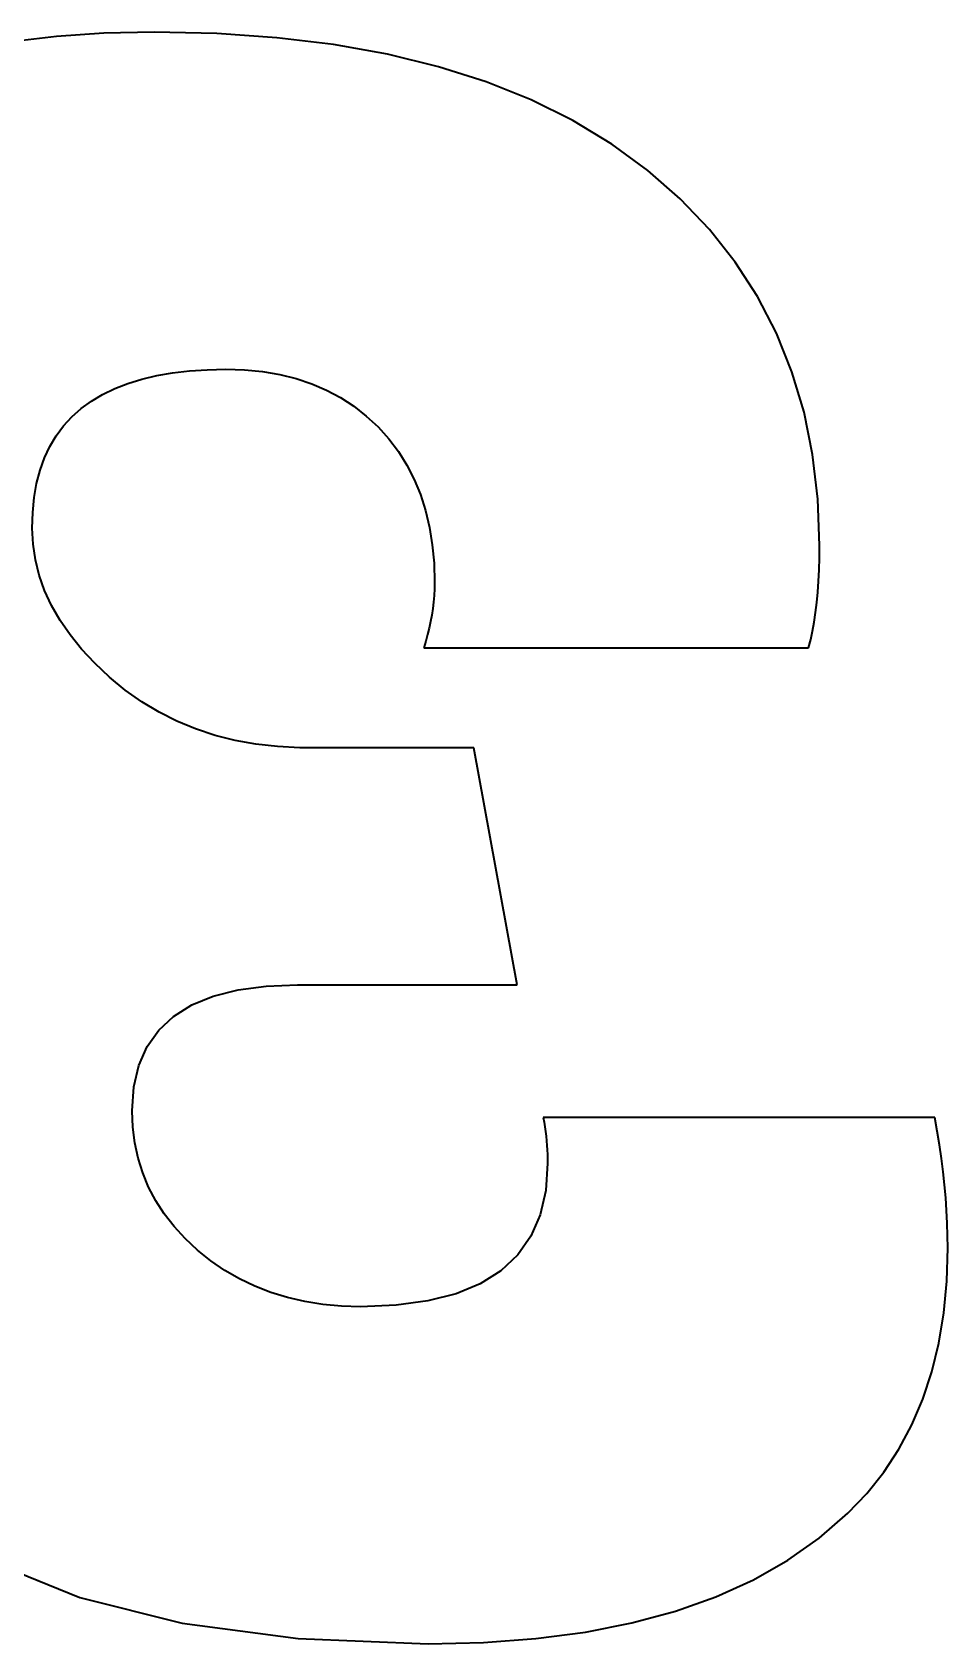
# Model space of a CAD drawing. Extents: x -10871 to 4979, y 1991 to 5869.
# Drawn here: x 402.3 to 450.4, y 4038.4 to 4123.1 of the extents above; entities that cross this region are included whole.
import ezdxf

# ---------------------------------------------------------------- set-up
doc = ezdxf.new("R2010")
doc.units = 0

msp = doc.modelspace()

# ---------------------------------------------------------------- linework, layer by layer
at = {"color": 7, "lineweight": 35, "ltscale": 0.059732}
msp.add_line((403.568, 4122.906), (401.195, 4122.623), dxfattribs=at)
at = {"color": 7, "lineweight": 35, "ltscale": 0.062713}
msp.add_line((406.07, 4123.076), (403.568, 4122.906), dxfattribs=at)
at = {"color": 7, "lineweight": 35, "ltscale": 0.065842}
msp.add_line((408.703, 4123.132), (406.07, 4123.076), dxfattribs=at)
at = {"color": 7, "lineweight": 35, "ltscale": 0.082656}
msp.add_line((412.009, 4123.06), (408.703, 4123.132), dxfattribs=at)
at = {"color": 7, "lineweight": 35, "ltscale": 0.078876}
msp.add_line((415.156, 4122.842), (412.009, 4123.06), dxfattribs=at)
at = {"color": 7, "lineweight": 35, "ltscale": 0.075296}
msp.add_line((418.146, 4122.479), (415.156, 4122.842), dxfattribs=at)
at = {"color": 7, "lineweight": 35, "ltscale": 0.071931}
msp.add_line((420.978, 4121.971), (418.146, 4122.479), dxfattribs=at)
at = {"color": 7, "lineweight": 35, "ltscale": 0.068822}
msp.add_line((423.653, 4121.317), (420.978, 4121.971), dxfattribs=at)
at = {"color": 7, "lineweight": 35, "ltscale": 0.066006}
msp.add_line((426.169, 4120.519), (423.653, 4121.317), dxfattribs=at)
at = {"color": 7, "lineweight": 35, "ltscale": 0.063513}
msp.add_line((428.528, 4119.575), (426.169, 4120.519), dxfattribs=at)
at = {"color": 7, "lineweight": 35, "ltscale": 0.061389}
msp.add_line((430.729, 4118.486), (428.528, 4119.575), dxfattribs=at)
at = {"color": 7, "lineweight": 35, "ltscale": 0.059675}
msp.add_line((432.772, 4117.251), (430.729, 4118.486), dxfattribs=at)
at = {"color": 7, "lineweight": 35, "ltscale": 0.058403}
msp.add_line((434.657, 4115.872), (432.772, 4117.251), dxfattribs=at)
at = {"color": 7, "lineweight": 35, "ltscale": 0.057046}
msp.add_line((436.373, 4114.368), (434.657, 4115.872), dxfattribs=at)
at = {"color": 7, "lineweight": 35, "ltscale": 0.055583}
msp.add_line((437.909, 4112.76), (436.373, 4114.368), dxfattribs=at)
at = {"color": 7, "lineweight": 35, "ltscale": 0.05459}
msp.add_line((439.264, 4111.048), (437.909, 4112.76), dxfattribs=at)
at = {"color": 7, "lineweight": 35, "ltscale": 0.054061}
msp.add_line((440.438, 4109.232), (439.264, 4111.048), dxfattribs=at)
at = {"color": 7, "lineweight": 35, "ltscale": 0.054056}
msp.add_line((441.431, 4107.312), (440.438, 4109.232), dxfattribs=at)
at = {"color": 7, "lineweight": 35, "ltscale": 0.054538}
msp.add_line((442.244, 4105.287), (441.431, 4107.312), dxfattribs=at)
at = {"color": 7, "lineweight": 35, "ltscale": 0.019245}
msp.add_line((407.325, 4104.67), (408.06, 4104.896), dxfattribs=at)
at = {"color": 7, "lineweight": 35, "ltscale": 0.02016}
msp.add_line((408.06, 4104.896), (408.845, 4105.082), dxfattribs=at)
at = {"color": 7, "lineweight": 35, "ltscale": 0.021163}
msp.add_line((408.845, 4105.082), (409.679, 4105.226), dxfattribs=at)
at = {"color": 7, "lineweight": 35, "ltscale": 0.02223}
msp.add_line((409.679, 4105.226), (410.563, 4105.329), dxfattribs=at)
at = {"color": 7, "lineweight": 35, "ltscale": 0.02336}
msp.add_line((410.563, 4105.329), (411.495, 4105.39), dxfattribs=at)
at = {"color": 7, "lineweight": 35, "ltscale": 0.024545}
msp.add_line((411.495, 4105.39), (412.477, 4105.411), dxfattribs=at)
at = {"color": 7, "lineweight": 35, "ltscale": 0.024649}
msp.add_line((412.477, 4105.411), (413.462, 4105.38), dxfattribs=at)
at = {"color": 7, "lineweight": 35, "ltscale": 0.023719}
msp.add_line((413.462, 4105.38), (414.406, 4105.29), dxfattribs=at)
at = {"color": 7, "lineweight": 35, "ltscale": 0.022896}
msp.add_line((414.406, 4105.29), (415.31, 4105.138), dxfattribs=at)
at = {"color": 7, "lineweight": 35, "ltscale": 0.022196}
msp.add_line((415.31, 4105.138), (416.172, 4104.926), dxfattribs=at)
at = {"color": 7, "lineweight": 35, "ltscale": 0.021625}
msp.add_line((416.172, 4104.926), (416.993, 4104.653), dxfattribs=at)
at = {"color": 7, "lineweight": 35, "ltscale": 0.055497}
msp.add_line((442.877, 4103.159), (442.244, 4105.287), dxfattribs=at)
at = {"color": 7, "lineweight": 35, "ltscale": 0.017115}
msp.add_line((405.412, 4103.744), (406.001, 4104.094), dxfattribs=at)
at = {"color": 7, "lineweight": 35, "ltscale": 0.017703}
msp.add_line((406.001, 4104.094), (406.638, 4104.402), dxfattribs=at)
at = {"color": 7, "lineweight": 35, "ltscale": 0.018421}
msp.add_line((406.638, 4104.402), (407.325, 4104.67), dxfattribs=at)
at = {"color": 7, "lineweight": 35, "ltscale": 0.021202}
msp.add_line((416.993, 4104.653), (417.772, 4104.32), dxfattribs=at)
at = {"color": 7, "lineweight": 35, "ltscale": 0.020923}
msp.add_line((417.772, 4104.32), (418.511, 4103.926), dxfattribs=at)
at = {"color": 7, "lineweight": 35, "ltscale": 0.020812}
msp.add_line((418.511, 4103.926), (419.208, 4103.472), dxfattribs=at)
at = {"color": 7, "lineweight": 35, "ltscale": 0.016327}
msp.add_line((404.385, 4102.919), (404.873, 4103.353), dxfattribs=at)
at = {"color": 7, "lineweight": 35, "ltscale": 0.016649}
msp.add_line((404.873, 4103.353), (405.412, 4103.744), dxfattribs=at)
at = {"color": 7, "lineweight": 35, "ltscale": 0.020858}
msp.add_line((419.208, 4103.472), (419.865, 4102.957), dxfattribs=at)
at = {"color": 7, "lineweight": 35, "ltscale": 0.056941}
msp.add_line((443.328, 4100.927), (442.877, 4103.159), dxfattribs=at)
at = {"color": 7, "lineweight": 35, "ltscale": 0.016199}
msp.add_line((403.561, 4101.922), (403.947, 4102.443), dxfattribs=at)
at = {"color": 7, "lineweight": 35, "ltscale": 0.01617}
msp.add_line((403.947, 4102.443), (404.385, 4102.919), dxfattribs=at)
at = {"color": 7, "lineweight": 35, "ltscale": 0.021061}
msp.add_line((419.865, 4102.957), (420.48, 4102.381), dxfattribs=at)
at = {"color": 7, "lineweight": 35, "ltscale": 0.021096}
msp.add_line((420.48, 4102.381), (421.045, 4101.754), dxfattribs=at)
at = {"color": 7, "lineweight": 35, "ltscale": 0.016753}
msp.add_line((402.944, 4100.751), (403.227, 4101.359), dxfattribs=at)
at = {"color": 7, "lineweight": 35, "ltscale": 0.016381}
msp.add_line((403.227, 4101.359), (403.561, 4101.922), dxfattribs=at)
at = {"color": 7, "lineweight": 35, "ltscale": 0.02097}
msp.add_line((421.045, 4101.754), (421.55, 4101.084), dxfattribs=at)
at = {"color": 7, "lineweight": 35, "ltscale": 0.01726}
msp.add_line((402.712, 4100.101), (402.944, 4100.751), dxfattribs=at)
at = {"color": 7, "lineweight": 35, "ltscale": 0.021001}
msp.add_line((421.55, 4101.084), (421.996, 4100.373), dxfattribs=at)
at = {"color": 7, "lineweight": 35, "ltscale": 0.058802}
msp.add_line((443.599, 4098.59), (443.328, 4100.927), dxfattribs=at)
at = {"color": 7, "lineweight": 35, "ltscale": 0.017921}
msp.add_line((402.532, 4099.407), (402.712, 4100.101), dxfattribs=at)
at = {"color": 7, "lineweight": 35, "ltscale": 0.021179}
msp.add_line((421.996, 4100.373), (422.382, 4099.619), dxfattribs=at)
at = {"color": 7, "lineweight": 35, "ltscale": 0.018723}
msp.add_line((402.404, 4098.669), (402.532, 4099.407), dxfattribs=at)
at = {"color": 7, "lineweight": 35, "ltscale": 0.021522}
msp.add_line((422.382, 4099.619), (422.709, 4098.822), dxfattribs=at)
at = {"color": 7, "lineweight": 35, "ltscale": 0.022012}
msp.add_line((422.709, 4098.822), (422.977, 4097.983), dxfattribs=at)
at = {"color": 7, "lineweight": 35, "ltscale": 0.019614}
msp.add_line((402.327, 4097.889), (402.404, 4098.669), dxfattribs=at)
at = {"color": 7, "lineweight": 35, "ltscale": 0.022628}
msp.add_line((422.977, 4097.983), (423.185, 4097.103), dxfattribs=at)
at = {"color": 7, "lineweight": 35, "ltscale": 0.061052}
msp.add_line((443.689, 4096.15), (443.599, 4098.59), dxfattribs=at)
at = {"color": 7, "lineweight": 35, "ltscale": 0.020616}
msp.add_line((402.301, 4097.064), (402.327, 4097.889), dxfattribs=at)
at = {"color": 7, "lineweight": 35, "ltscale": 0.021021}
msp.add_line((402.341, 4096.225), (402.301, 4097.064), dxfattribs=at)
at = {"color": 7, "lineweight": 35, "ltscale": 0.023368}
msp.add_line((423.185, 4097.103), (423.334, 4096.18), dxfattribs=at)
at = {"color": 7, "lineweight": 35, "ltscale": 0.020901}
msp.add_line((402.463, 4095.397), (402.341, 4096.225), dxfattribs=at)
at = {"color": 7, "lineweight": 35, "ltscale": 0.024248}
msp.add_line((423.334, 4096.18), (423.423, 4095.214), dxfattribs=at)
at = {"color": 7, "lineweight": 35, "ltscale": 0.015643}
msp.add_line((443.667, 4094.874), (443.684, 4095.499), dxfattribs=at)
at = {"color": 7, "lineweight": 35, "ltscale": 0.016266}
msp.add_line((443.684, 4095.499), (443.689, 4096.15), dxfattribs=at)
at = {"color": 7, "lineweight": 35, "ltscale": 0.02099}
msp.add_line((402.666, 4094.583), (402.463, 4095.397), dxfattribs=at)
at = {"color": 7, "lineweight": 35, "ltscale": 0.021271}
msp.add_line((402.95, 4093.781), (402.666, 4094.583), dxfattribs=at)
at = {"color": 7, "lineweight": 35, "ltscale": 0.025206}
msp.add_line((423.423, 4095.214), (423.452, 4094.206), dxfattribs=at)
at = {"color": 7, "lineweight": 35, "ltscale": 0.015026}
msp.add_line((443.638, 4094.273), (443.667, 4094.874), dxfattribs=at)
at = {"color": 7, "lineweight": 35, "ltscale": 0.021748}
msp.add_line((403.316, 4092.991), (402.95, 4093.781), dxfattribs=at)
at = {"color": 7, "lineweight": 35, "ltscale": 0.008586}
msp.add_line((423.447, 4093.863), (423.43, 4093.52), dxfattribs=at)
at = {"color": 7, "lineweight": 35, "ltscale": 0.008577}
msp.add_line((423.452, 4094.206), (423.447, 4093.863), dxfattribs=at)
at = {"color": 7, "lineweight": 35, "ltscale": 0.014409}
msp.add_line((443.598, 4093.698), (443.638, 4094.273), dxfattribs=at)
at = {"color": 7, "lineweight": 35, "ltscale": 0.022402}
msp.add_line((403.762, 4092.214), (403.316, 4092.991), dxfattribs=at)
at = {"color": 7, "lineweight": 35, "ltscale": 0.008634}
msp.add_line((423.401, 4093.177), (423.361, 4092.834), dxfattribs=at)
at = {"color": 7, "lineweight": 35, "ltscale": 0.008605}
msp.add_line((423.43, 4093.52), (423.401, 4093.177), dxfattribs=at)
at = {"color": 7, "lineweight": 35, "ltscale": 0.01321}
msp.add_line((443.484, 4092.624), (443.547, 4093.148), dxfattribs=at)
at = {"color": 7, "lineweight": 35, "ltscale": 0.013811}
msp.add_line((443.547, 4093.148), (443.598, 4093.698), dxfattribs=at)
at = {"color": 7, "lineweight": 35, "ltscale": 0.023219}
msp.add_line((404.29, 4091.45), (403.762, 4092.214), dxfattribs=at)
at = {"color": 7, "lineweight": 35, "ltscale": 0.008775}
msp.add_line((423.247, 4092.148), (423.172, 4091.805), dxfattribs=at)
at = {"color": 7, "lineweight": 35, "ltscale": 0.008718}
msp.add_line((423.31, 4092.491), (423.247, 4092.148), dxfattribs=at)
at = {"color": 7, "lineweight": 35, "ltscale": 0.008665}
msp.add_line((423.361, 4092.834), (423.31, 4092.491), dxfattribs=at)
at = {"color": 7, "lineweight": 35, "ltscale": 0.012051}
msp.add_line((443.324, 4091.65), (443.409, 4092.124), dxfattribs=at)
at = {"color": 7, "lineweight": 35, "ltscale": 0.012631}
msp.add_line((443.409, 4092.124), (443.484, 4092.624), dxfattribs=at)
at = {"color": 7, "lineweight": 35, "ltscale": 0.024184}
msp.add_line((404.898, 4090.698), (404.29, 4091.45), dxfattribs=at)
at = {"color": 7, "lineweight": 35, "ltscale": 0.008913}
msp.add_line((423.087, 4091.462), (422.989, 4091.119), dxfattribs=at)
at = {"color": 7, "lineweight": 35, "ltscale": 0.008839}
msp.add_line((423.172, 4091.805), (423.087, 4091.462), dxfattribs=at)
at = {"color": 7, "lineweight": 35, "ltscale": 0.010944}
msp.add_line((443.118, 4090.776), (443.227, 4091.2), dxfattribs=at)
at = {"color": 7, "lineweight": 35, "ltscale": 0.011496}
msp.add_line((443.227, 4091.2), (443.324, 4091.65), dxfattribs=at)
at = {"color": 7, "lineweight": 35, "ltscale": 0.025277}
msp.add_line((405.589, 4089.959), (404.898, 4090.698), dxfattribs=at)
at = {"color": 7, "lineweight": 35, "ltscale": 0.008995}
msp.add_line((422.989, 4091.119), (422.881, 4090.776), dxfattribs=at)
at = {"color": 7, "lineweight": 35}
for p, q in [((422.881, 4090.776), (443.118, 4090.776)), ((449.749, 4066.08), (429.169, 4066.08))]:
    msp.add_line(p, q, dxfattribs=at)
at = {"color": 7, "lineweight": 35, "ltscale": 0.026488}
msp.add_line((406.36, 4089.233), (405.589, 4089.959), dxfattribs=at)
at = {"color": 7, "lineweight": 35, "ltscale": 0.026925}
msp.add_line((407.19, 4088.547), (406.36, 4089.233), dxfattribs=at)
at = {"color": 7, "lineweight": 35, "ltscale": 0.026612}
msp.add_line((408.059, 4087.931), (407.19, 4088.547), dxfattribs=at)
at = {"color": 7, "lineweight": 35, "ltscale": 0.026447}
msp.add_line((408.965, 4087.385), (408.059, 4087.931), dxfattribs=at)
at = {"color": 7, "lineweight": 35, "ltscale": 0.026426}
msp.add_line((409.909, 4086.909), (408.965, 4087.385), dxfattribs=at)
at = {"color": 7, "lineweight": 35, "ltscale": 0.02656}
msp.add_line((410.89, 4086.503), (409.909, 4086.909), dxfattribs=at)
at = {"color": 7, "lineweight": 35, "ltscale": 0.026837}
msp.add_line((411.909, 4086.166), (410.89, 4086.503), dxfattribs=at)
at = {"color": 7, "lineweight": 35, "ltscale": 0.027256}
msp.add_line((412.966, 4085.899), (411.909, 4086.166), dxfattribs=at)
at = {"color": 7, "lineweight": 35, "ltscale": 0.027808}
msp.add_line((414.061, 4085.702), (412.966, 4085.899), dxfattribs=at)
at = {"color": 7, "lineweight": 35, "ltscale": 0.028493}
msp.add_line((415.194, 4085.574), (414.061, 4085.702), dxfattribs=at)
at = {"color": 7, "lineweight": 35, "ltscale": 0.02929}
msp.add_line((416.364, 4085.517), (415.194, 4085.574), dxfattribs=at)
at = {"color": 7, "lineweight": 35, "ltscale": 0.228667}
msp.add_line((425.511, 4085.517), (416.364, 4085.517), dxfattribs=at)
at = {"color": 7, "lineweight": 35, "ltscale": 0.316761}
msp.add_line((427.797, 4073.054), (425.511, 4085.517), dxfattribs=at)
at = {"color": 7, "lineweight": 35, "ltscale": 0.033623}
msp.add_line((411.818, 4072.458), (413.121, 4072.789), dxfattribs=at)
at = {"color": 7, "lineweight": 35, "ltscale": 0.037263}
msp.add_line((413.121, 4072.789), (414.599, 4072.988), dxfattribs=at)
at = {"color": 7, "lineweight": 35, "ltscale": 0.041308}
msp.add_line((414.599, 4072.988), (416.25, 4073.054), dxfattribs=at)
at = {"color": 7, "lineweight": 35, "ltscale": 0.288691}
msp.add_line((416.25, 4073.054), (427.797, 4073.054), dxfattribs=at)
at = {"color": 7, "lineweight": 35, "ltscale": 0.028172}
msp.add_line((409.733, 4071.396), (410.688, 4071.993), dxfattribs=at)
at = {"color": 7, "lineweight": 35, "ltscale": 0.030532}
msp.add_line((410.688, 4071.993), (411.818, 4072.458), dxfattribs=at)
at = {"color": 7, "lineweight": 35, "ltscale": 0.026732}
msp.add_line((408.951, 4070.667), (409.733, 4071.396), dxfattribs=at)
at = {"color": 7, "lineweight": 35, "ltscale": 0.026377}
msp.add_line((408.342, 4069.805), (408.951, 4070.667), dxfattribs=at)
at = {"color": 7, "lineweight": 35, "ltscale": 0.02714}
msp.add_line((407.908, 4068.81), (408.342, 4069.805), dxfattribs=at)
at = {"color": 7, "lineweight": 35, "ltscale": 0.028923}
msp.add_line((407.647, 4067.683), (407.908, 4068.81), dxfattribs=at)
at = {"color": 7, "lineweight": 35, "ltscale": 0.031575}
msp.add_line((407.56, 4066.423), (407.647, 4067.683), dxfattribs=at)
at = {"color": 7, "lineweight": 35, "ltscale": 0.021398}
msp.add_line((407.594, 4065.568), (407.56, 4066.423), dxfattribs=at)
at = {"color": 7, "lineweight": 35, "ltscale": 0.006356}
msp.add_line((429.169, 4066.08), (429.213, 4065.83), dxfattribs=at)
at = {"color": 7, "lineweight": 35, "ltscale": 0.006277}
msp.add_line((429.213, 4065.83), (429.251, 4065.582), dxfattribs=at)
at = {"color": 7, "lineweight": 35, "ltscale": 0.018466}
msp.add_line((449.88, 4065.353), (449.749, 4066.08), dxfattribs=at)
at = {"color": 7, "lineweight": 35, "ltscale": 0.020856}
msp.add_line((407.697, 4064.74), (407.594, 4065.568), dxfattribs=at)
at = {"color": 7, "lineweight": 35, "ltscale": 0.006206}
msp.add_line((429.251, 4065.582), (429.286, 4065.336), dxfattribs=at)
at = {"color": 7, "lineweight": 35, "ltscale": 0.00613}
msp.add_line((429.286, 4065.336), (429.316, 4065.092), dxfattribs=at)
at = {"color": 7, "lineweight": 35, "ltscale": 0.006063}
msp.add_line((429.316, 4065.092), (429.341, 4064.851), dxfattribs=at)
at = {"color": 7, "lineweight": 35, "ltscale": 0.018185}
msp.add_line((449.996, 4064.635), (449.88, 4065.353), dxfattribs=at)
at = {"color": 7, "lineweight": 35, "ltscale": 0.020462}
msp.add_line((407.869, 4063.94), (407.697, 4064.74), dxfattribs=at)
at = {"color": 7, "lineweight": 35, "ltscale": 0.005998}
msp.add_line((429.341, 4064.851), (429.361, 4064.612), dxfattribs=at)
at = {"color": 7, "lineweight": 35, "ltscale": 0.005928}
msp.add_line((429.361, 4064.612), (429.377, 4064.375), dxfattribs=at)
at = {"color": 7, "lineweight": 35, "ltscale": 0.005872}
msp.add_line((429.377, 4064.375), (429.389, 4064.141), dxfattribs=at)
at = {"color": 7, "lineweight": 35, "ltscale": 0.005801}
msp.add_line((429.389, 4064.141), (429.396, 4063.909), dxfattribs=at)
at = {"color": 7, "lineweight": 35, "ltscale": 0.01791}
msp.add_line((450.099, 4063.926), (449.996, 4064.635), dxfattribs=at)
at = {"color": 7, "lineweight": 35, "ltscale": 0.020235}
msp.add_line((408.109, 4063.167), (407.869, 4063.94), dxfattribs=at)
at = {"color": 7, "lineweight": 35, "ltscale": 0.03593}
msp.add_line((429.398, 4063.679), (429.3, 4062.245), dxfattribs=at)
at = {"color": 7, "lineweight": 35, "ltscale": 0.005744}
msp.add_line((429.396, 4063.909), (429.398, 4063.679), dxfattribs=at)
at = {"color": 7, "lineweight": 35, "ltscale": 0.017634}
msp.add_line((450.188, 4063.226), (450.099, 4063.926), dxfattribs=at)
at = {"color": 7, "lineweight": 35, "ltscale": 0.01737}
msp.add_line((450.264, 4062.536), (450.188, 4063.226), dxfattribs=at)
at = {"color": 7, "lineweight": 35, "ltscale": 0.020169}
msp.add_line((408.418, 4062.421), (408.109, 4063.167), dxfattribs=at)
at = {"color": 7, "lineweight": 35, "ltscale": 0.020278}
msp.add_line((408.795, 4061.703), (408.418, 4062.421), dxfattribs=at)
at = {"color": 7, "lineweight": 35, "ltscale": 0.017105}
msp.add_line((450.325, 4061.854), (450.264, 4062.536), dxfattribs=at)
at = {"color": 7, "lineweight": 35, "ltscale": 0.020548}
msp.add_line((409.241, 4061.013), (408.795, 4061.703), dxfattribs=at)
at = {"color": 7, "lineweight": 35, "ltscale": 0.032905}
msp.add_line((429.3, 4062.245), (429.005, 4060.963), dxfattribs=at)
at = {"color": 7, "lineweight": 35, "ltscale": 0.016846}
msp.add_line((450.373, 4061.182), (450.325, 4061.854), dxfattribs=at)
at = {"color": 7, "lineweight": 35, "ltscale": 0.020986}
msp.add_line((409.755, 4060.35), (409.241, 4061.013), dxfattribs=at)
at = {"color": 7, "lineweight": 35, "ltscale": 0.030856}
msp.add_line((429.005, 4060.963), (428.513, 4059.831), dxfattribs=at)
at = {"color": 7, "lineweight": 35, "ltscale": 0.016605}
msp.add_line((450.408, 4060.519), (450.373, 4061.182), dxfattribs=at)
at = {"color": 7, "lineweight": 35, "ltscale": 0.021562}
msp.add_line((410.339, 4059.714), (409.755, 4060.35), dxfattribs=at)
at = {"color": 7, "lineweight": 35, "ltscale": 0.029958}
msp.add_line((428.513, 4059.831), (427.825, 4058.85), dxfattribs=at)
at = {"color": 7, "lineweight": 35, "ltscale": 0.016353}
msp.add_line((450.428, 4059.865), (450.408, 4060.519), dxfattribs=at)
at = {"color": 7, "lineweight": 35, "ltscale": 0.01612}
msp.add_line((450.435, 4059.22), (450.428, 4059.865), dxfattribs=at)
at = {"color": 7, "lineweight": 35, "ltscale": 0.022289}
msp.add_line((410.99, 4059.106), (410.339, 4059.714), dxfattribs=at)
at = {"color": 7, "lineweight": 35, "ltscale": 0.022544}
for p, q in [((411.693, 4058.541), (410.99, 4059.106)), ((414.849, 4056.876), (414.009, 4057.203))]:
    msp.add_line(p, q, dxfattribs=at)
at = {"color": 7, "lineweight": 35, "ltscale": 0.043642}
msp.add_line((450.383, 4057.475), (450.435, 4059.22), dxfattribs=at)
at = {"color": 7, "lineweight": 35, "ltscale": 0.022351}
msp.add_line((412.431, 4058.036), (411.693, 4058.541), dxfattribs=at)
at = {"color": 7, "lineweight": 35, "ltscale": 0.030333}
msp.add_line((427.825, 4058.85), (426.94, 4058.02), dxfattribs=at)
at = {"color": 7, "lineweight": 35, "ltscale": 0.022283}
msp.add_line((413.203, 4057.59), (412.431, 4058.036), dxfattribs=at)
at = {"color": 7, "lineweight": 35, "ltscale": 0.022348}
msp.add_line((414.009, 4057.203), (413.203, 4057.59), dxfattribs=at)
at = {"color": 7, "lineweight": 35, "ltscale": 0.034576}
msp.add_line((425.858, 4057.34), (424.58, 4056.812), dxfattribs=at)
at = {"color": 7, "lineweight": 35, "ltscale": 0.031929}
msp.add_line((426.94, 4058.02), (425.858, 4057.34), dxfattribs=at)
at = {"color": 7, "lineweight": 35, "ltscale": 0.041861}
msp.add_line((450.225, 4055.808), (450.383, 4057.475), dxfattribs=at)
at = {"color": 7, "lineweight": 35, "ltscale": 0.022865}
msp.add_line((415.724, 4056.609), (414.849, 4056.876), dxfattribs=at)
at = {"color": 7, "lineweight": 35, "ltscale": 0.023312}
msp.add_line((416.633, 4056.401), (415.724, 4056.609), dxfattribs=at)
at = {"color": 7, "lineweight": 35, "ltscale": 0.03806}
msp.add_line((424.58, 4056.812), (423.105, 4056.435), dxfattribs=at)
at = {"color": 7, "lineweight": 35, "ltscale": 0.023872}
msp.add_line((417.576, 4056.252), (416.633, 4056.401), dxfattribs=at)
at = {"color": 7, "lineweight": 35, "ltscale": 0.024539}
msp.add_line((418.553, 4056.163), (417.576, 4056.252), dxfattribs=at)
at = {"color": 7, "lineweight": 35, "ltscale": 0.025309}
msp.add_line((419.565, 4056.133), (418.553, 4056.163), dxfattribs=at)
at = {"color": 7, "lineweight": 35, "ltscale": 0.046742}
msp.add_line((421.433, 4056.208), (419.565, 4056.133), dxfattribs=at)
at = {"color": 7, "lineweight": 35, "ltscale": 0.042171}
msp.add_line((423.105, 4056.435), (421.433, 4056.208), dxfattribs=at)
at = {"color": 7, "lineweight": 35, "ltscale": 0.040268}
msp.add_line((449.962, 4054.219), (450.225, 4055.808), dxfattribs=at)
at = {"color": 7, "lineweight": 35, "ltscale": 0.038891}
msp.add_line((449.594, 4052.708), (449.962, 4054.219), dxfattribs=at)
at = {"color": 7, "lineweight": 35, "ltscale": 0.037749}
msp.add_line((449.12, 4051.274), (449.594, 4052.708), dxfattribs=at)
at = {"color": 7, "lineweight": 35, "ltscale": 0.036855}
msp.add_line((448.542, 4049.918), (449.12, 4051.274), dxfattribs=at)
at = {"color": 7, "lineweight": 35, "ltscale": 0.036242}
msp.add_line((447.858, 4048.64), (448.542, 4049.918), dxfattribs=at)
at = {"color": 7, "lineweight": 35, "ltscale": 0.035912}
msp.add_line((447.069, 4047.439), (447.858, 4048.64), dxfattribs=at)
at = {"color": 7, "lineweight": 35, "ltscale": 0.035882}
msp.add_line((446.175, 4046.316), (447.069, 4047.439), dxfattribs=at)
at = {"color": 7, "lineweight": 35, "ltscale": 0.036145}
msp.add_line((445.176, 4045.271), (446.175, 4046.316), dxfattribs=at)
at = {"color": 7, "lineweight": 35, "ltscale": 0.049617}
msp.add_line((443.679, 4043.968), (445.176, 4045.271), dxfattribs=at)
at = {"color": 7, "lineweight": 35, "ltscale": 0.050604}
msp.add_line((442.025, 4042.802), (443.679, 4043.968), dxfattribs=at)
at = {"color": 7, "lineweight": 35, "ltscale": 0.125868}
msp.add_line((400.133, 4042.729), (404.8, 4040.84), dxfattribs=at)
at = {"color": 7, "lineweight": 35, "ltscale": 0.0521}
msp.add_line((440.213, 4041.773), (442.025, 4042.802), dxfattribs=at)
at = {"color": 7, "lineweight": 35, "ltscale": 0.05406}
msp.add_line((438.243, 4040.881), (440.213, 4041.773), dxfattribs=at)
at = {"color": 7, "lineweight": 35, "ltscale": 0.138787}
msp.add_line((404.8, 4040.84), (410.185, 4039.491), dxfattribs=at)
at = {"color": 7, "lineweight": 35, "ltscale": 0.05644}
msp.add_line((436.115, 4040.126), (438.243, 4040.881), dxfattribs=at)
at = {"color": 7, "lineweight": 35, "ltscale": 0.062251}
msp.add_line((431.386, 4039.029), (433.829, 4039.509), dxfattribs=at)
at = {"color": 7, "lineweight": 35, "ltscale": 0.059185}
msp.add_line((433.829, 4039.509), (436.115, 4040.126), dxfattribs=at)
at = {"color": 7, "lineweight": 35, "ltscale": 0.153915}
msp.add_line((410.185, 4039.491), (416.288, 4038.681), dxfattribs=at)
at = {"color": 7, "lineweight": 35, "ltscale": 0.17066}
msp.add_line((416.288, 4038.681), (423.109, 4038.411), dxfattribs=at)
at = {"color": 7, "lineweight": 35, "ltscale": 0.069163}
msp.add_line((426.026, 4038.48), (428.785, 4038.686), dxfattribs=at)
at = {"color": 7, "lineweight": 35, "ltscale": 0.065591}
msp.add_line((428.785, 4038.686), (431.386, 4039.029), dxfattribs=at)
at = {"color": 7, "lineweight": 35, "ltscale": 0.072937}
msp.add_line((423.109, 4038.411), (426.026, 4038.48), dxfattribs=at)

doc.saveas('drawing.dxf')
